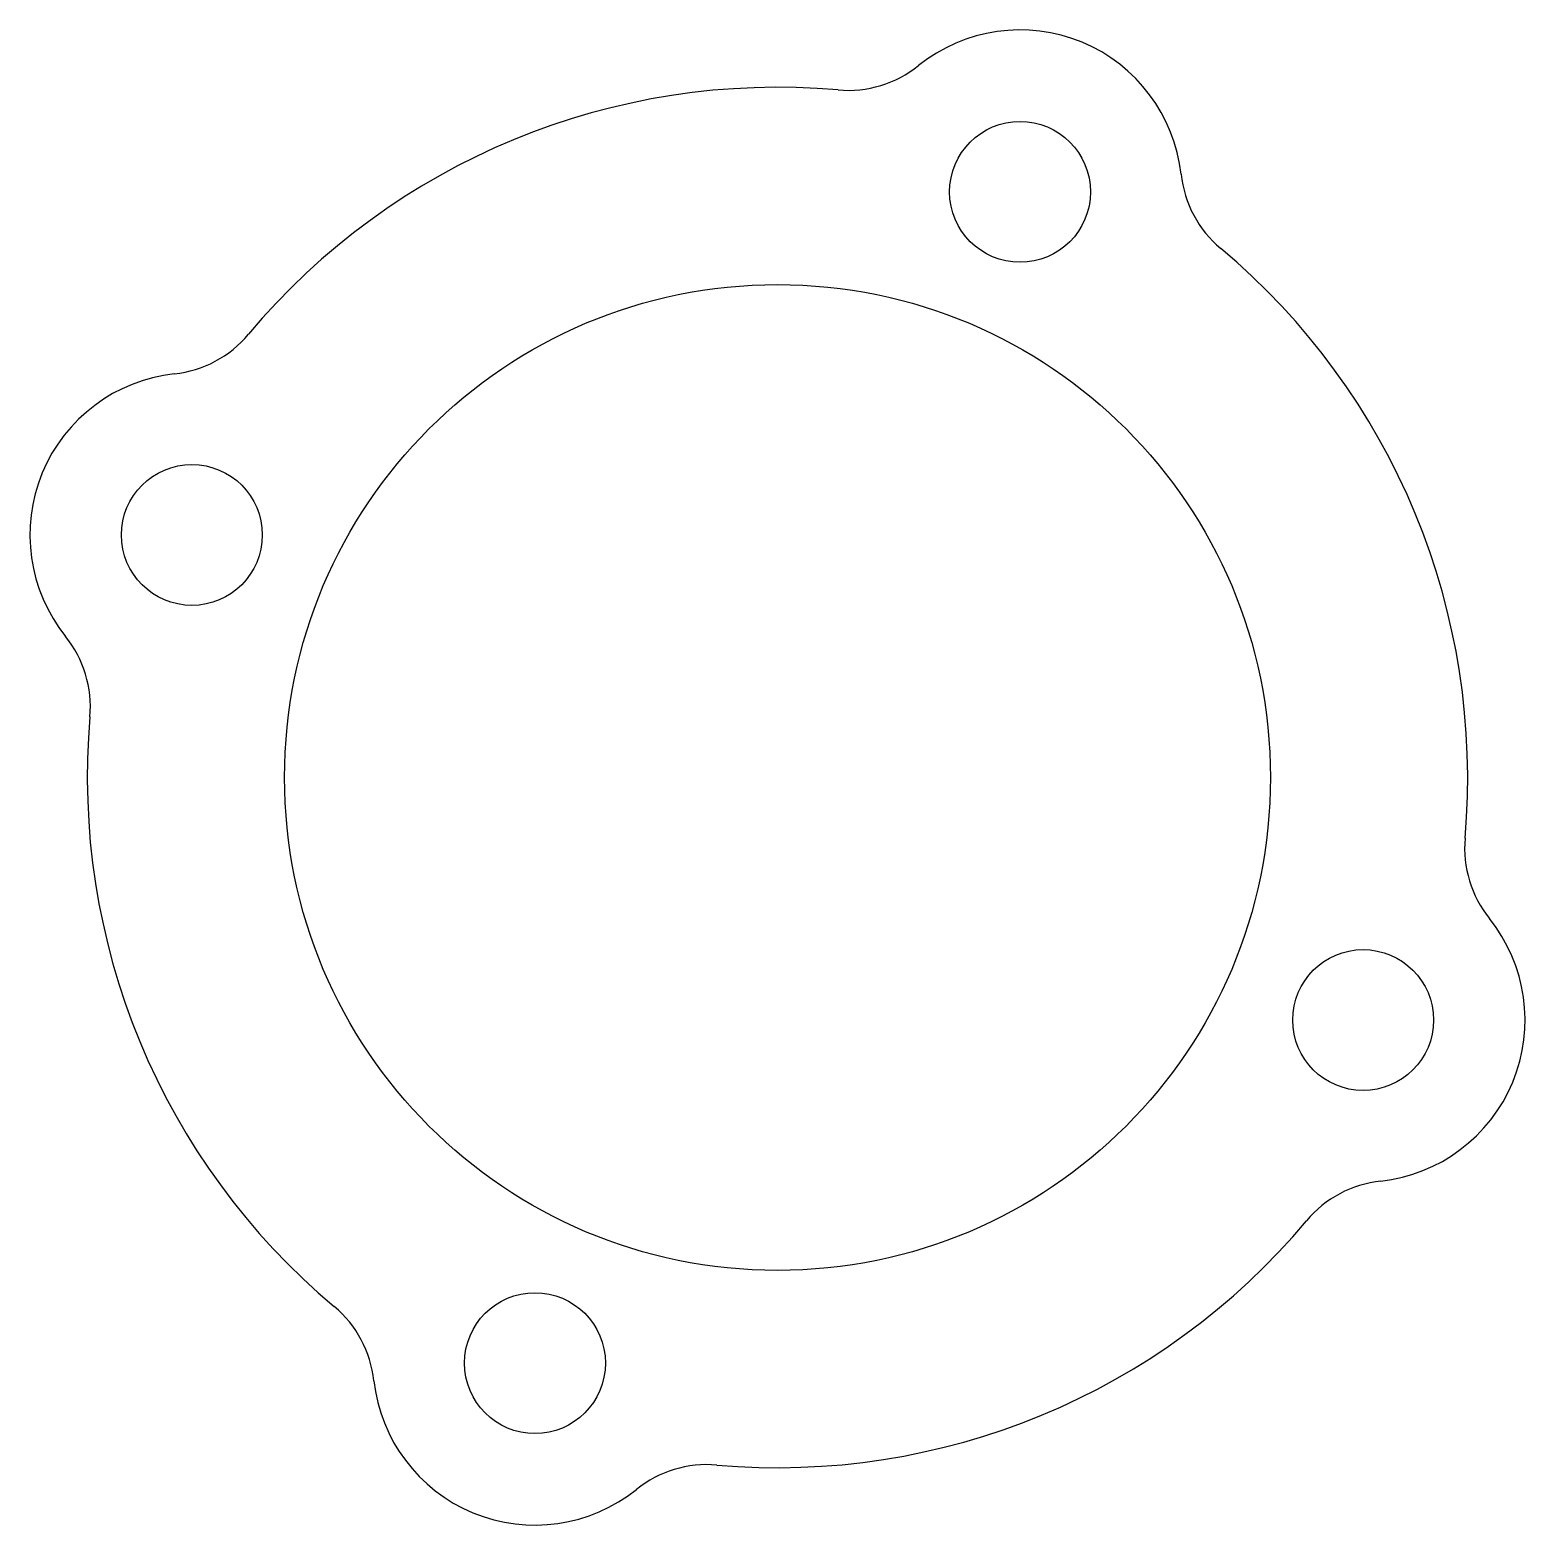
# Model space of a CAD drawing. Extents: x 83.2 to 104.4, y 9.9 to 31.1.
import ezdxf

# ---------------------------------------------------------------- set-up
doc = ezdxf.new("R2010")
doc.units = 0
doc.layers.add('VISIBLE', color=7, linetype='CONTINUOUS')

msp = doc.modelspace()

# ---------------------------------------------------------------- linework, layer by layer
at = {"layer": 'VISIBLE'}
for centre, radius in [((97.235, 28.815), 1), ((93.791, 20.5), 6.999), ((85.476, 23.944), 1), ((102.106, 17.056), 1), ((90.347, 12.185), 1)]:
    msp.add_circle(centre, radius, dxfattribs=at)
for centre, radius, start, end in [((97.235, 28.815), 2.3, 6.2357, 128.7643), ((94.793, 31.856), 1.6, 264.956, 308.7643), ((93.791, 20.5), 9.8, 84.956, 140.044), ((101.112, 29.239), 1.6, 186.2357, 230.044), ((93.791, 20.5), 9.8, 354.956, 50.044), ((85.053, 27.821), 1.6, 276.2357, 320.044), ((85.476, 23.944), 2.3, 96.2357, 218.7643), ((82.435, 21.502), 1.6, 354.956, 38.7643), ((93.791, 20.5), 9.8, 174.956, 230.044), ((105.147, 19.498), 1.6, 174.956, 218.7643), ((102.106, 17.056), 2.3, 276.2357, 38.7643), ((102.53, 13.179), 1.6, 96.2357, 140.044), ((93.791, 20.5), 9.8, 264.956, 320.044), ((86.47, 11.761), 1.6, 6.2357, 50.044), ((90.347, 12.185), 2.3, 186.2357, 308.7643), ((92.789, 9.144), 1.6, 84.956, 128.7643)]:
    msp.add_arc(centre, radius, start, end, dxfattribs=at)

doc.saveas('drawing.dxf')
